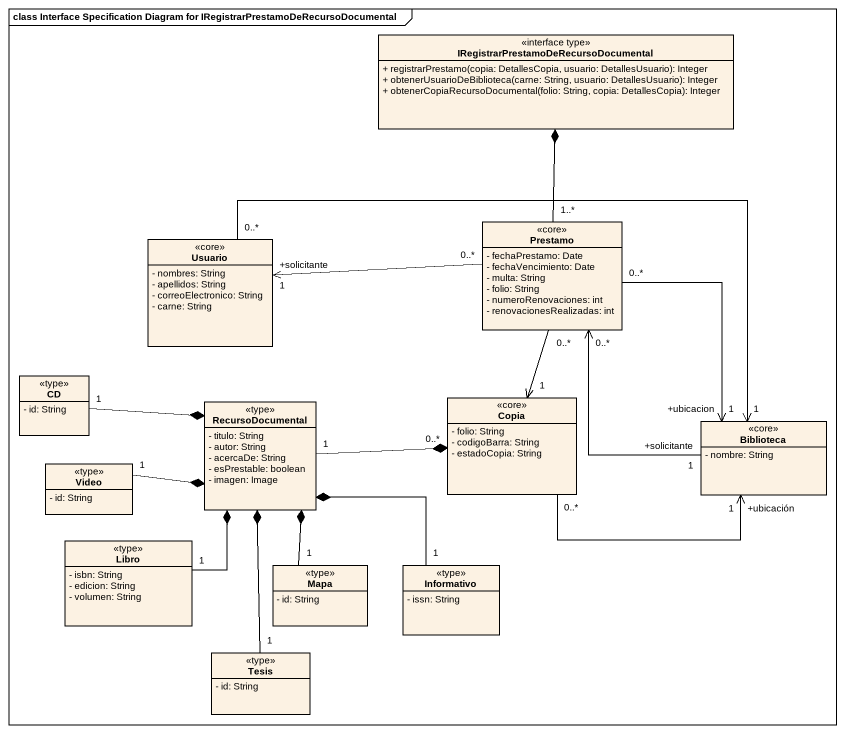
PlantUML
@startuml
mainframe class Interface Specification Diagram for IRegistrarPrestamoDeRecursoDocumental
hide circle
hide empty members
skinparam classAttributeIconSize 0
class "IRegistrarPrestamoDeRecursoDocumental" as IRegistrarPrestamoDeRecursoD <<interface type>> {
  + registrarPrestamo(copia: DetallesCopia, usuario: DetallesUsuario): Integer
  + obtenerUsuarioDeBiblioteca(carne: String, usuario: DetallesUsuario): Integer
  + obtenerCopiaRecursoDocumental(folio: String, copia: DetallesCopia): Integer
}
class Prestamo <<core>> {
  - fechaPrestamo: Date
  - fechaVencimiento: Date
  - multa: String
  - folio: String
  - numeroRenovaciones: int
  - renovacionesRealizadas: int
}
class Usuario <<core>> {
  - nombres: String
  - apellidos: String
  - correoElectronico: String
  - carne: String
}
class CD <<type>> {
  - id: String
}
class RecursoDocumental <<type>> {
  - titulo: String
  - autor: String
  - acercaDe: String
  - esPrestable: boolean
  - imagen: Image
}
class Copia <<core>> {
  - folio: String
  - codigoBarra: String
  - estadoCopia: String
}
class Biblioteca <<core>> {
  - nombre: String
}
class Video <<type>> {
  - id: String
}
class Libro <<type>> {
  - isbn: String
  - edicion: String
  - volumen: String
}
class Mapa <<type>> {
  - id: String
}
class Informativo <<type>> {
  - issn: String
}
class Tesis <<type>> {
  - id: String
}
Prestamo "1..*" -up-* IRegistrarPrestamoDeRecursoD
Prestamo "0..*" -left-> "+solicitante\n1" Usuario
Prestamo "0..*" --> "1" Copia
Prestamo "0..*" --> "+ubicacion\n1" Biblioteca
Usuario "0..*" -right-> "1" Biblioteca
CD "1" -right-* RecursoDocumental
RecursoDocumental "1" -right-* "0..*" Copia
Copia "0..*" -right-> "+ubicación\n1" Biblioteca
Biblioteca "+solicitante\n1" -up-> "0..*" Prestamo
Video "1" -right-* RecursoDocumental
Libro "1" -up-* RecursoDocumental
Mapa "1" -up-* RecursoDocumental
Informativo "1" -up-* RecursoDocumental
Tesis "1" -up-* RecursoDocumental
@enduml
